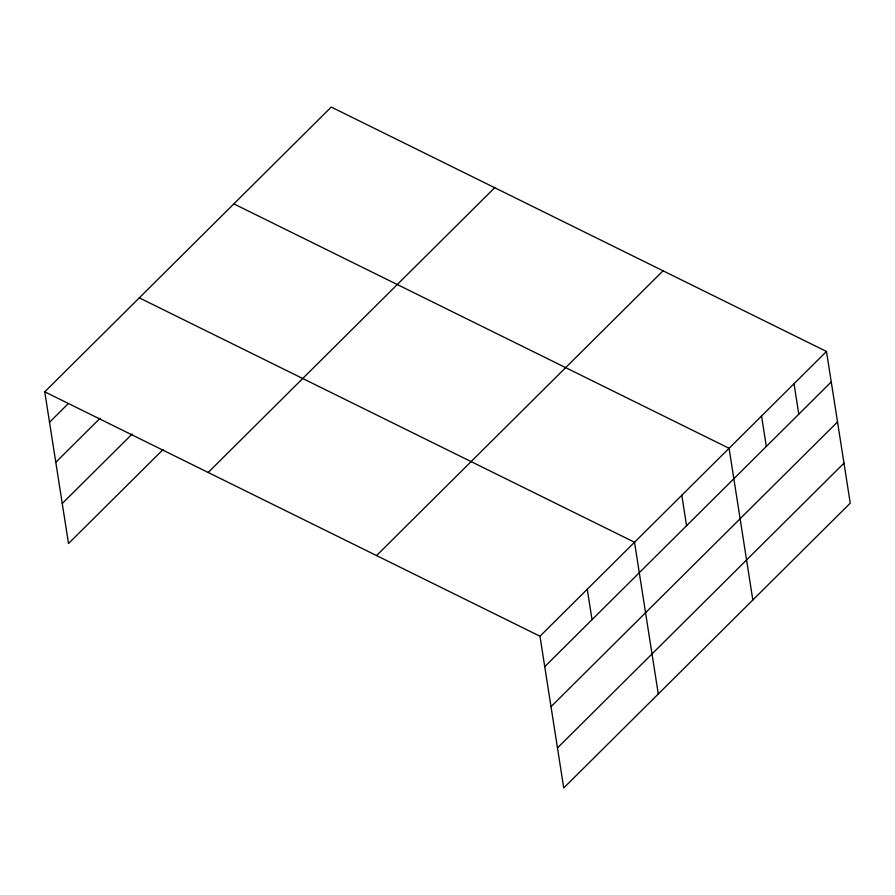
<?xml version="1.0" encoding="UTF-8"?>
<svg xmlns="http://www.w3.org/2000/svg" width="895" height="895" viewBox="0 0 895 895"><rect width="100%" height="100%" fill="white"/><g stroke="black" fill="none" stroke-linecap="round" stroke-linejoin="round"><path stroke-width="1.34" d="M163.058 449.57L68.512 543.533L44.75 391.82L331.262 107.053L826.488 351.466L850.25 503.18L563.738 787.947L539.976 636.222L826.488 351.466M49.516 422.272L68.233 403.679M55.781 462.29L100.106 418.245M62.247 503.516L132.169 434.019M208.177 472.47L494.689 187.715M376.549 555.571L663.072 270.805M544.742 666.674L831.265 381.919M551.007 706.692L837.53 421.937M557.473 747.918L843.985 463.162M233.852 203.881L729.078 448.283L752.829 599.997M139.296 297.845L634.521 542.247L658.284 693.972M44.75 391.82L539.976 636.222M794.022 383.731L798.787 414.184M761.544 416.007L766.321 446.46M681.8 495.271L686.566 525.723M587.254 589.234L592.02 619.687"/></g></svg>
